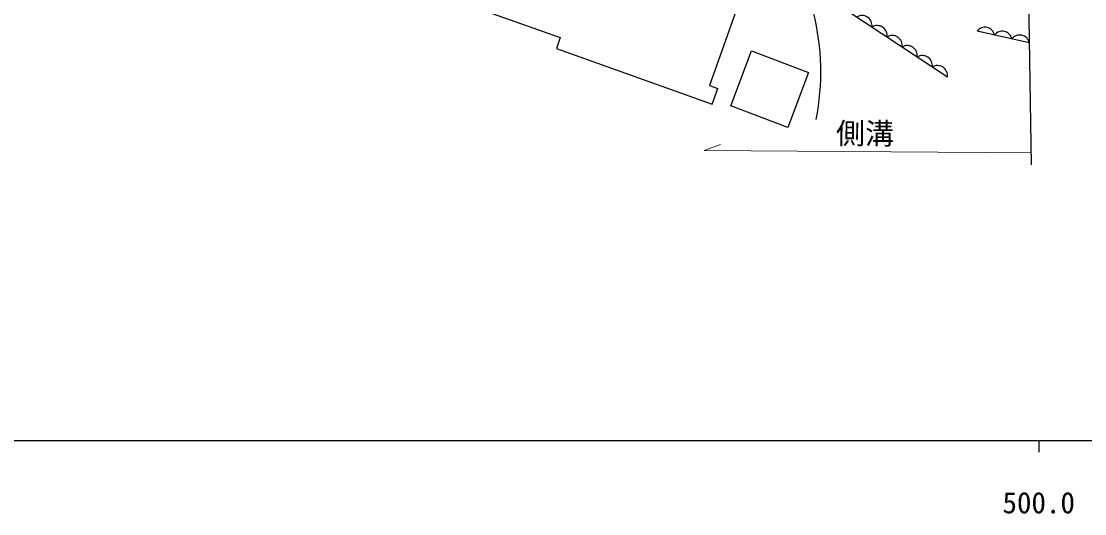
# Model space of a CAD drawing. Units: millimetres, scale not verified. Extents: x 40000 to 680000, y 20000 to 380000.
# Drawn here: x 480468 to 571959, y 198715 to 241032 of the extents above; entities that cross this region are included whole.
import ezdxf
from ezdxf.enums import TextEntityAlignment as Align

# ---------------------------------------------------------------- set-up
doc = ezdxf.new("R2010")
doc.units = ezdxf.units.MM
doc.header["$LTSCALE"] = 1000
for name, color, linetype, lineweight in [('M-BGD', 7, 'Continuous', 25), ('M-BMK-SRVR', 3, 'Continuous', 25), ('M-STR-HTXT', 7, 'Continuous', 13), ('M-TTL-BAND', 7, 'Continuous', 25)]:
    doc.layers.add(name, color=color, linetype=linetype, lineweight=lineweight)
doc.styles.add('ＭＳ ゴシック', font='')
doc.styles.get('ＭＳ ゴシック').set_extended_font_data('MS Gothic')

msp = doc.modelspace()

# ---------------------------------------------------------------- linework, layer by layer
at = {"layer": 'M-BGD'}
for p, q in [((518635, 242546), (526835, 239627)), ((542282, 242850), (539667, 235502)), ((567189, 239175), (562702, 240181)), ((539667, 235502), (540381, 235248))]:
    msp.add_line(p, q, dxfattribs=at)
for points in [[(560140, 236239), (544559, 246556), (530907, 252311), (525398, 258698)], [(526835, 239627), (526503, 238694), (539909, 233921), (540381, 235248)]]:
    msp.add_lwpolyline(points, dxfattribs=at)
msp.add_lwpolyline([(543295, 238501), (548208, 236641), (546415, 231903), (541502, 233763)], close=True, dxfattribs=at)
for centre, radius, start, end in [((528284, 236662), 20970, 348.79421, 14.1218), ((552802, 240670), 856, 351.07657, 121.90139), ((554100, 239810), 856, 351.07657, 121.90139), ((555399, 238951), 856, 351.07657, 121.90139), ((563376, 239684), 838, 11.1326, 143.59642), ((564872, 239348), 838, 11.1326, 143.59642), ((566368, 239013), 838, 11.1326, 143.59642), ((556697, 238091), 856, 351.07657, 121.90139), ((557995, 237231), 856, 351.07657, 121.90139), ((559294, 236371), 856, 351.07657, 121.90139)]:
    msp.add_arc(centre, radius, start, end, dxfattribs=at)
at = {"layer": 'M-BMK-SRVR'}
msp.add_line((566713, 268268), (567361, 228696), dxfattribs=at)
at = {"layer": 'M-STR-HTXT'}
for p, q in [((539212, 229934), (540625, 230436)), ((567344, 229716), (539212, 229934))]:
    msp.add_line(p, q, dxfattribs=at)
at = {"layer": 'M-TTL-BAND'}
for p, q in [((40000, 205000), (579000, 205000)), ((568000, 205000), (568000, 204000))]:
    msp.add_line(p, q, dxfattribs=at)

# ---------------------------------------------------------------- texts
at = {"layer": 'M-STR-HTXT', "style": 'ＭＳ ゴシック'}
msp.add_text('側溝', height=1833, rotation=359.555, dxfattribs=at).set_placement((550547, 229946), align=Align.BOTTOM_LEFT)
at = {"layer": 'M-TTL-BAND', "style": 'ＭＳ ゴシック'}
msp.add_text('500.0', height=1833, dxfattribs=at).set_placement((568000, 198195), align=Align.BOTTOM_CENTER)

doc.saveas('drawing.dxf')
